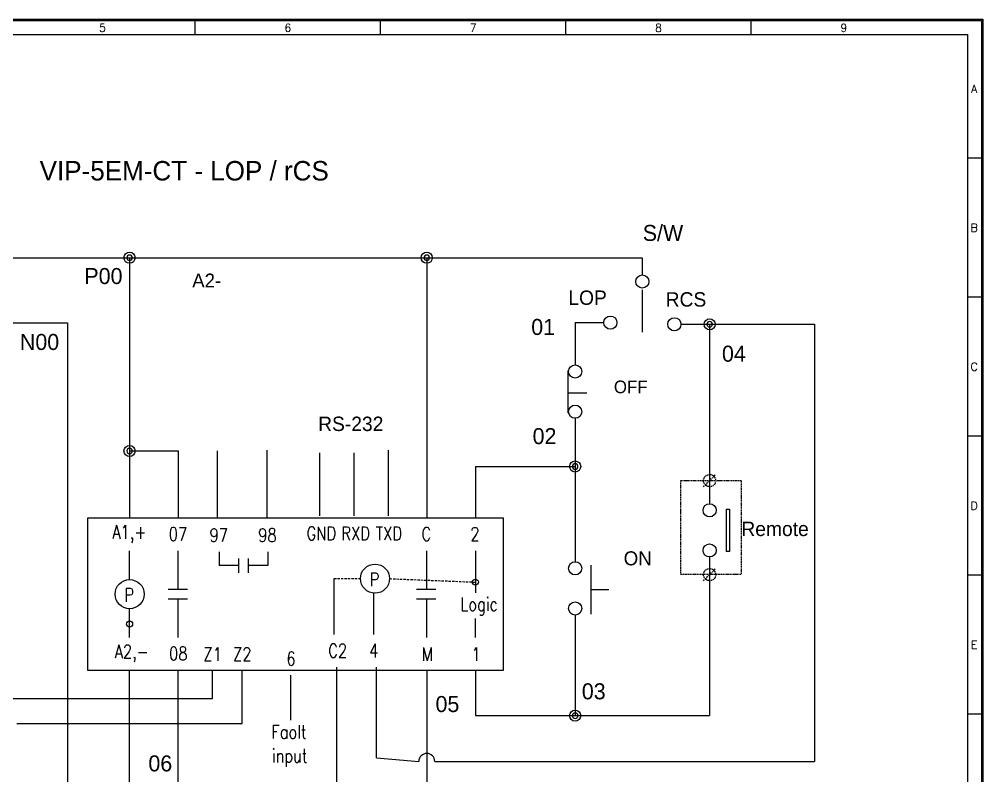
# Model space of a CAD drawing. Header units: millimetres. Extents: x 25 to 865, y 44 to 1047.
# Drawn here: x 231.8 to 439.8, y 151.2 to 314.5 of the extents above; entities that cross this region are included whole.
import ezdxf
from ezdxf.enums import TextEntityAlignment as Align

# ---------------------------------------------------------------- set-up
doc = ezdxf.new("R2010")
doc.units = ezdxf.units.MM
doc.linetypes.add('DASHED', pattern=[0.75, 0.5, -0.25])
doc.linetypes.add('HIDDEN', pattern=[0.375, 0.25, -0.125])
for name, color, linetype in [('20', 2, 'Continuous'), ('30', 3, 'Continuous'), ('4', 133, 'Continuous'), ('70', 7, 'Continuous'), ('ASHADE', 7, 'Continuous')]:
    doc.layers.add(name, color=color, linetype=linetype)
doc.styles.add('ghs', font='NGULIM.TTF')
doc.styles.add('SD', font='ROMAND.shx', dxfattribs={"width": 0.8})
doc.styles.add('SIMPLEX', font='SIMPLEX')

msp = doc.modelspace()

# ---------------------------------------------------------------- linework, layer by layer
for p, q in [((366.303, 256.088), (366.303, 246.967)), ((242.209, 248.933), (242.209, 125.188)), ((380.827, 248.652), (380.827, 209.932)), ((384.398, 208.734), (385.138, 208.734)), ((385.138, 208.734), (385.138, 199.622)), ((246.641, 206.911), (336.244, 206.911)), ((246.641, 173.916), (246.641, 206.911)), ((336.244, 206.911), (336.244, 173.916)), ((255.641, 193.555), (255.641, 199.751)), ((266.141, 191.428), (266.141, 199.751)), ((319.771, 191.428), (319.771, 199.751)), ((330.271, 199.751), (330.271, 190.722)), ((274.956, 199.527), (274.956, 196.563)), ((279.156, 198.084), (279.156, 195.01)), ((281.256, 198.084), (281.256, 195.01)), ((285.456, 199.527), (285.456, 196.563)), ((385.138, 199.622), (384.398, 199.622)), ((279.156, 196.563), (274.956, 196.563)), ((285.456, 196.563), (281.256, 196.563)), ((299.763, 181.681), (299.763, 193.752)), ((268.131, 191.428), (263.931, 191.428)), ((321.761, 191.428), (317.561, 191.428)), ((268.131, 189.328), (263.931, 189.328)), ((266.141, 181.076), (266.141, 189.328)), ((321.761, 189.328), (317.561, 189.328)), ((319.771, 181.076), (319.771, 189.328)), ((255.641, 181.076), (255.641, 187.267)), ((319.771, 181.076), (319.771, 185.165)), ((330.271, 181.076), (330.271, 185.165)), ((336.244, 173.916), (246.641, 173.916))]:
    msp.add_line(p, q)
at = {"linetype": 'HIDDEN'}
for p, q in [((379.497, 213.578), (382.158, 216.239)), ((379.497, 193.286), (382.158, 195.947))]:
    msp.add_line(p, q, dxfattribs=at)
at = {"color": 1, "linetype": 'DASHED'}
for p, q in [((299.763, 193.752), (305.46, 193.752)), ((311.748, 193.752), (330.271, 192.999))]:
    msp.add_line(p, q, dxfattribs=at)
at = {"color": 1}
msp.add_line((308.325, 181.681), (308.325, 190.62), dxfattribs=at)
at = {"color": 2, "linetype": 'HIDDEN'}
msp.add_lwpolyline([(374.585, 214.908), (387.662, 214.908), (387.662, 194.617), (374.585, 194.617)], close=True, dxfattribs=at)
at = {"linetype": 'HIDDEN'}
for centre in [(380.827, 214.908), (380.827, 194.617)]:
    msp.add_circle(centre, 1.315, dxfattribs=at)
at = {"color": 1}
msp.add_circle((308.604, 193.752), 3.144, dxfattribs=at)
for centre, radius in [((255.641, 190.411), 3.144), ((330.271, 192.999), 0.651), ((255.641, 183.957), 0.651)]:
    msp.add_circle(centre, radius)
msp.add_arc((319.783, 154.31), 1.725, 0, 180)
at = {"layer": '20', "color": 7}
for p, q in [((63.077, 311.181), (436.477, 311.181)), ((436.477, 311.181), (436.477, 72.481))]:
    msp.add_line(p, q, dxfattribs=at)
at = {"layer": '30', "color": 7}
for p, q in [((269.777, 311.181), (269.777, 314.481)), ((309.777, 311.181), (309.777, 314.481)), ((349.777, 311.181), (349.777, 314.481)), ((389.777, 311.181), (389.777, 314.481)), ((439.777, 284.481), (436.477, 284.481)), ((439.777, 254.481), (436.477, 254.481)), ((439.777, 224.481), (436.477, 224.481)), ((439.777, 194.481), (436.477, 194.481)), ((439.777, 164.481), (436.477, 164.481))]:
    msp.add_line(p, q, dxfattribs=at)
at = {"layer": '4', "color": 0}
for p, q in [((351.803, 249.014), (357.98, 249.014)), ((374.644, 248.652), (403.44, 248.652)), ((255.619, 221.311), (266.119, 221.311)), ((330.271, 217.957), (351.803, 217.957)), ((330.283, 164.185), (380.827, 164.185)), ((308.945, 155.063), (318.058, 154.31)), ((321.508, 154.31), (403.44, 154.31))]:
    msp.add_line(p, q, dxfattribs=at)
for centre in [(255.619, 263.01), (319.771, 263.01), (380.827, 248.652), (255.619, 221.311), (351.803, 217.957), (351.803, 164.185)]:
    msp.add_circle(centre, 1.2, dxfattribs=at)
at = {"layer": '70', "color": 7}
for points in [[(439.777, 44.481), (59.777, 44.481), (59.777, 314.481), (439.777, 314.481)], [(439.477, 44.781), (60.077, 44.781), (60.077, 314.181), (439.477, 314.181)]]:
    msp.add_lwpolyline(points, close=True, dxfattribs=at)
at = {"layer": 'ASHADE', "ltscale": 2}
for p, q in [((215.341, 263.01), (366.303, 263.01)), ((255.619, 263.01), (255.619, 206.911)), ((319.771, 263.01), (319.771, 206.911)), ((366.303, 263.01), (366.303, 259.288)), ((209.987, 248.933), (242.209, 248.933)), ((351.803, 249.014), (351.803, 239.872)), ((403.44, 248.652), (403.44, 154.31)), ((350.259, 238.673), (350.259, 229.561)), ((350.369, 233.851), (354.291, 233.851)), ((351.803, 228.363), (351.803, 214.958)), ((266.119, 221.311), (266.119, 206.911)), ((274.524, 221.311), (274.524, 206.911)), ((285.236, 221.47), (285.236, 206.911)), ((296.657, 220.94), (296.657, 207.282)), ((304.046, 220.94), (304.046, 207.282)), ((311.435, 221.47), (311.435, 207.282)), ((330.271, 217.957), (330.271, 206.911)), ((351.803, 214.958), (351.803, 197.411)), ((384.398, 208.734), (384.398, 199.622)), ((385.138, 208.734), (385.138, 199.622)), ((380.827, 198.423), (380.827, 164.185)), ((355.157, 196.671), (355.157, 186.108)), ((355.157, 191.39), (359.079, 191.39)), ((351.803, 185.902), (351.803, 164.185)), ((351.803, 185.546), (351.803, 183.325)), ((255.641, 125.188), (255.641, 173.916)), ((266.141, 146.894), (266.141, 173.916)), ((290.369, 172.935), (290.369, 170.989)), ((290.369, 172.935), (290.369, 163.203)), ((290.369, 172.864), (290.369, 169.73)), ((300.383, 125.94), (300.383, 174.669)), ((308.945, 155.063), (308.945, 174.669)), ((319.783, 173.916), (319.783, 154.87)), ((330.283, 173.916), (330.283, 171.97)), ((330.283, 173.916), (330.283, 164.185)), ((330.283, 173.845), (330.283, 170.712)), ((319.783, 154.87), (319.783, 148.074))]:
    msp.add_line(p, q, dxfattribs=at)
at = {"layer": 'ASHADE', "color": 5, "ltscale": 2}
for p, q in [((273.56, 167.885), (273.56, 173.916)), ((279.955, 162.524), (279.955, 173.916))]:
    msp.add_line(p, q, dxfattribs=at)
at = {"layer": 'ASHADE', "color": 5}
for p, q in [((224.908, 167.885), (273.56, 167.885)), ((231.303, 162.524), (279.955, 162.524))]:
    msp.add_line(p, q, dxfattribs=at)
at = {"layer": 'ASHADE', "ltscale": 2}
for centre in [(366.303, 257.866), (359.403, 249.014), (373.221, 248.652), (351.803, 238.449), (351.803, 229.785), (380.827, 208.51), (380.827, 199.846), (351.803, 195.988), (351.803, 187.324)]:
    msp.add_circle(centre, 1.422, dxfattribs=at)
for centre, start, end in [((255.619, 263.01), 0, 180), ((255.619, 263.01), 180, 0), ((319.771, 263.01), 0, 180), ((319.771, 263.01), 180, 0), ((380.827, 248.652), 0, 180), ((380.827, 248.652), 180, 0), ((255.619, 221.311), 0, 180), ((255.619, 221.311), 180, 0), ((351.803, 217.957), 0, 180), ((351.803, 217.957), 180, 0), ((351.803, 164.185), 0, 180), ((351.803, 164.185), 180, 0)]:
    msp.add_arc(centre, 0.593, start, end, dxfattribs=at)

# ---------------------------------------------------------------- texts
at = {"color": 7, "linetype": 'Continuous', "style": 'SD', "width": 0.8}
for s, p in [('A1,+', (255.573, 203.371)), ('07', (266.073, 203.371)), ('97', (274.888, 203.147)), ('98', (285.388, 203.147)), ('GND', (297.021, 203.518)), ('RXD', (304.41, 203.518)), ('TXD', (311.587, 203.518)), ('C', (319.672, 203.371)), ('2', (330.172, 203.371)), ('P', (308.504, 193.565)), ('P', (255.54, 190.224)), ('Logic', (331.08, 187.819)), ('A2,-', (256.088, 177.594)), ('08', (266.144, 177.594)), ('Z1', (273.562, 177.452)), ('Z2', (279.957, 177.452)), ('C2', (300.538, 178.204)), ('4', (308.36, 178.204)), ('M', (319.894, 177.452)), ('1', (330.394, 177.452)), ('6', (290.48, 176.47))]:
    msp.add_text(s, height=2.903, dxfattribs=at).set_placement(p, align=Align.MIDDLE)
at = {"color": 1, "linetype": 'Continuous', "style": 'SD', "width": 0.8}
for s, p in [('Faolt', (290.033, 160.668)), ('input', (290.172, 155.126))]:
    msp.add_text(s, height=2.903, dxfattribs=at).set_placement(p, align=Align.MIDDLE)
at = {"layer": '30', "color": 7, "style": 'SIMPLEX'}
for s, p in [('5', (249.777, 312.635)), ('6', (289.777, 312.635)), ('7', (329.777, 312.635)), ('8', (369.777, 312.635)), ('9', (409.777, 312.635)), ('A', (437.927, 299.481)), ('B', (437.927, 269.481)), ('C', (437.927, 239.481)), ('D', (437.927, 209.481)), ('E', (437.927, 179.481))]:
    msp.add_text(s, height=1.7, dxfattribs=at).set_placement(p, align=Align.MIDDLE)
at = {"layer": 'ASHADE', "ltscale": 2, "style": 'ghs'}
for s, height, p in [('VIP-5EM-CT - LOP / rCS', 4.2, (236.219, 279.689)), ('S/W  ', 3.4566, (366.396, 266.636)), ('A2-', 3, (269.152, 256.59)), ('LOP', 3.1067, (350.331, 252.837)), ('RCS', 3.1067, (371.335, 252.465)), ('OFF', 2.7184, (360.159, 233.782)), ('RS-232', 3.1067, (296.326, 225.612)), ('Remote', 3.1067, (387.68, 202.944)), ('ON', 3.0246, (362.273, 196.624))]:
    msp.add_text(s, height=height, dxfattribs=at).set_placement(p)
at = {"layer": 'ASHADE', "color": 3, "ltscale": 2, "style": 'ghs'}
for s, p in [('P00', (245.876, 257.335)), ('01', (342.329, 246.343)), ('N00', (231.954, 243.103)), ('04', (383.496, 240.576)), ('02', (342.622, 222.785)), ('03', (353.24, 167.706)), ('05', (321.666, 164.959)), ('06', (259.691, 152.15))]:
    msp.add_text(s, height=3.4566, dxfattribs=at).set_placement(p)

doc.saveas('drawing.dxf')
